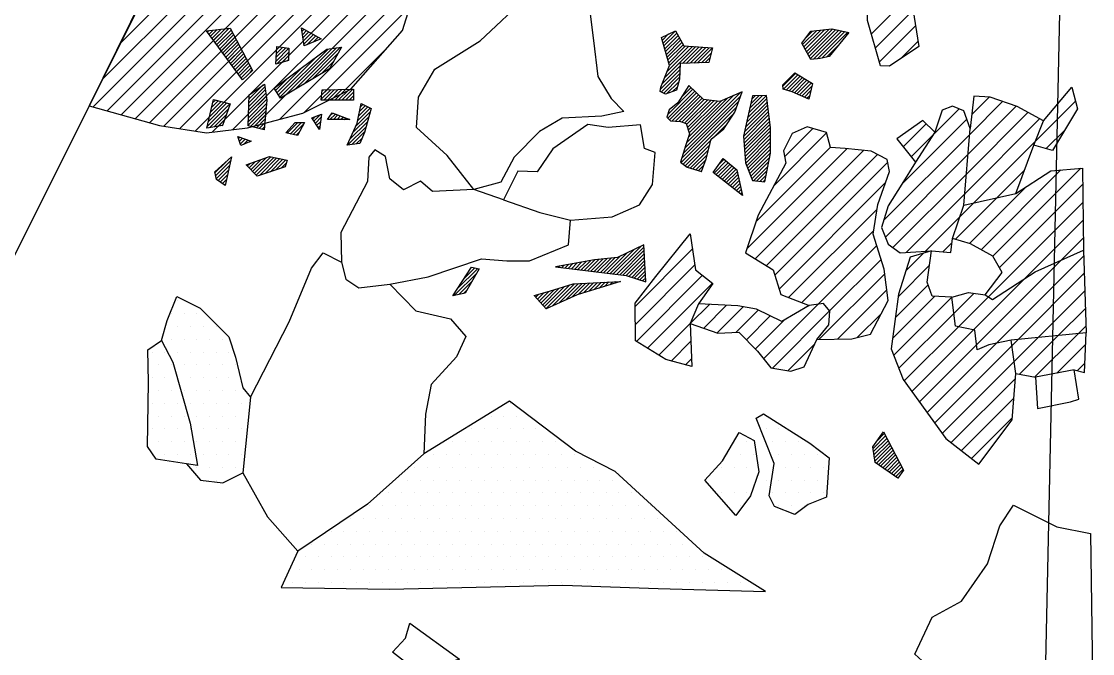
# Model space of a CAD drawing. Header units: metres. Extents: x -12.33 to -9.56, y -16.5 to -11.84.
# Drawn here: x -10.609 to -9.562, y -13.707 to -13.09 of the extents above; entities that cross this region are included whole.
import ezdxf

# ---------------------------------------------------------------- set-up
doc = ezdxf.new("R2010")
doc.units = ezdxf.units.M
doc.header["$LTSCALE"] = 25
doc.header["$MEASUREMENT"] = 0
doc.linetypes.add('STRICHPUNKTX2', pattern=[2, 1, -0.5, 0, -0.5])
doc.layers.get('0').update_dxf_attribs({"linetype": 'CONTINUOUS'})
for name, color, linetype in [('FEUER', 1, 'CONTINUOUS'), ('GRABUNGSGRENZE', 3, 'STRICHPUNKTX2'), ('KNOCHEN', 2, 'CONTINUOUS'), ('KNOCHENSCHRAFF', 2, 'CONTINUOUS'), ('STEINE', 4, 'CONTINUOUS'), ('STEINESCHRAFF', 4, 'CONTINUOUS')]:
    doc.layers.add(name, color=color, linetype=linetype)

# ---------------------------------------------------------------- blocks, each defined once
blk = doc.blocks.new('*X6')
at = {"color": 0}
for p, q in [((-1042.71, -1310), (-1042.57, -1309.85)), ((-1042.56, -1310.2), (-1042.17, -1309.81)), ((-1042.41, -1310.41), (-1041.77, -1309.77)), ((-1042.26, -1310.61), (-1041.37, -1309.72)), ((-1042.11, -1310.81), (-1040.98, -1309.68)), ((-1041.96, -1311.02), (-1040.58, -1309.63)), ((-1041.81, -1311.22), (-1040.41, -1309.81)), ((-1041.66, -1311.43), (-1040.28, -1310.05)), ((-1041.51, -1311.63), (-1040.16, -1310.28)), ((-1041.37, -1311.83), (-1040.04, -1310.51)), ((-1033.52, -1309.65), (-1033.48, -1309.61)), ((-1033.48, -1309.96), (-1033.26, -1309.73)), ((-1033.44, -1310.27), (-1033.03, -1309.86)), ((-1033.39, -1310.58), (-1032.8, -1309.99)), ((-1033.35, -1310.89), (-1032.57, -1310.11)), ((-1033.3, -1311.2), (-1032.35, -1310.24)), ((-1033, -1311.24), (-1032.12, -1310.36)), ((-1032.38, -1310.98), (-1031.89, -1310.49)), ((-998.36, -1310.54), (-998.33, -1310.52)), ((-998.28, -1310.82), (-997.65, -1310.19)), ((-998.19, -1311.09), (-996.98, -1309.88)), ((-998.11, -1311.36), (-996.86, -1310.1)), ((-998.03, -1311.64), (-996.73, -1310.33)), ((-984.55, -1311.23), (-983.18, -1309.86)), ((-984.42, -1311.46), (-982.78, -1309.81)), ((-984.3, -1311.69), (-982.37, -1309.76)), ((-984.17, -1311.92), (-981.97, -1309.71)), ((-984.17, -1310.5), (-983.58, -1309.91)), ((-984.05, -1312.14), (-981.61, -1309.7)), ((-983.92, -1312.37), (-981.31, -1309.77)), ((-983.8, -1312.6), (-981.02, -1309.83)), ((-983.5, -1312.65), (-980.73, -1309.89)), ((-983.1, -1312.61), (-980.44, -1309.95)), ((-982.68, -1312.54), (-980.15, -1310.01)), ((-1041.22, -1312.04), (-1039.92, -1310.74)), ((-1041.07, -1312.24), (-1039.79, -1310.97)), ((-1040.92, -1312.45), (-1039.67, -1311.2)), ((-1040.77, -1312.65), (-1039.55, -1311.43)), ((-1035.99, -1312.47), (-1035.05, -1311.53)), ((-1035.97, -1312.09), (-1035.36, -1311.49)), ((-1035.95, -1311.72), (-1035.67, -1311.45)), ((-1034.21, -1315.64), (-1030.11, -1311.54)), ((-1033.34, -1315.12), (-1029.7, -1311.48)), ((-1031.77, -1310.72), (-1031.66, -1310.62)), ((-998.04, -1314.47), (-995, -1311.43)), ((-997.95, -1311.91), (-996.6, -1310.56)), ((-997.87, -1312.18), (-996.48, -1310.79)), ((-997.79, -1312.45), (-996.35, -1311.02)), ((-997.79, -1313.87), (-995.33, -1311.41)), ((-997.71, -1312.73), (-996.23, -1311.24)), ((-997.63, -1313), (-995.99, -1311.36)), ((-997.55, -1313.27), (-995.66, -1311.38)), ((-996.29, -1313.07), (-994.67, -1311.46)), ((-995.92, -1313.06), (-994.34, -1311.48)), ((-995.55, -1313.04), (-994.02, -1311.51)), ((-995.19, -1313.03), (-993.69, -1311.53)), ((-994.82, -1313.02), (-993.38, -1311.58)), ((-982.22, -1312.44), (-981.06, -1311.28)), ((-1040.62, -1312.85), (-1039.43, -1311.66)), ((-1040.47, -1313.06), (-1039.31, -1311.89)), ((-1040.32, -1313.26), (-1039.18, -1312.13)), ((-1040.17, -1313.47), (-1039.06, -1312.36)), ((-1040.02, -1313.67), (-1038.94, -1312.59)), ((-1036.01, -1312.85), (-1034.76, -1311.59)), ((-1035.93, -1313.11), (-1034.77, -1311.96)), ((-1035.77, -1316.14), (-1032.05, -1312.42)), ((-1035.64, -1316.36), (-1030.93, -1311.66)), ((-1035.43, -1312.97), (-1034.79, -1312.33)), ((-1035.08, -1316.16), (-1030.52, -1311.6)), ((-1032.47, -1314.6), (-1029.96, -1312.09)), ((-994.45, -1313), (-993.5, -1312.05)), ((-994.09, -1312.99), (-993.61, -1312.52)), ((-1039.87, -1313.87), (-1038.82, -1312.82)), ((-1039.72, -1314.08), (-1038.69, -1313.05)), ((-1039.57, -1314.28), (-1038.57, -1313.28)), ((-1039.42, -1314.49), (-1038.45, -1313.51)), ((-1035.91, -1315.92), (-1033.42, -1313.43)), ((-1034.93, -1312.82), (-1034.8, -1312.7)), ((-1031.6, -1314.09), (-1030.39, -1312.88)), ((-998.3, -1315.08), (-996.54, -1313.32)), ((-1038.53, -1313.95), (-1038.33, -1313.74)), ((-1036.05, -1315.71), (-1034.79, -1314.45)), ((-998.44, -1315.58), (-996.55, -1313.69)), ((-998.38, -1315.87), (-996.56, -1314.05)), ((-998.14, -1315.99), (-996.58, -1314.42)), ((-986.49, -1315.29), (-985.25, -1314.05)), ((-986.43, -1315.59), (-985.03, -1314.18)), ((-986.16, -1315.67), (-984.8, -1314.32)), ((-985.88, -1315.75), (-984.58, -1314.45)), ((-985.61, -1315.83), (-984.36, -1314.58)), ((-985.36, -1315.94), (-984.14, -1314.71)), ((-1038.67, -1317.27), (-1037.06, -1315.66)), ((-1038.66, -1316.9), (-1037.11, -1315.35)), ((-1038.64, -1316.54), (-1037.26, -1315.15)), ((-1036.18, -1315.49), (-1036.15, -1315.46)), ((-1031.6, -1316.56), (-1030.66, -1315.63)), ((-1031.56, -1316.17), (-1031.02, -1315.63)), ((-1031.52, -1315.77), (-1031.38, -1315.64)), ((-1031.34, -1316.66), (-1030.3, -1315.62)), ((-1030.99, -1316.66), (-1029.95, -1315.62)), ((-1030.64, -1316.66), (-1029.59, -1315.61)), ((-1030.28, -1316.66), (-1029.23, -1315.61)), ((-1029.93, -1316.66), (-1028.87, -1315.6)), ((-1029.58, -1316.66), (-1028.51, -1315.59)), ((-997.84, -1316.03), (-996.65, -1314.85)), ((-997.73, -1318.05), (-995.27, -1315.59)), ((-997.73, -1318.4), (-995.1, -1315.77)), ((-997.26, -1315.82), (-996.79, -1315.35)), ((-996.4, -1316.36), (-995.45, -1315.42)), ((-995.77, -1315.39), (-995.63, -1315.25)), ((-985.12, -1316.04), (-983.91, -1314.84)), ((-984.87, -1316.15), (-983.69, -1314.97)), ((-984.63, -1316.26), (-983.67, -1315.3)), ((-984.38, -1316.37), (-983.77, -1315.76)), ((-1042.41, -1317.83), (-1041.37, -1316.79)), ((-1042.31, -1317.38), (-1041.66, -1316.72)), ((-1042.21, -1316.92), (-1041.94, -1316.65)), ((-1038.71, -1318.37), (-1036.91, -1316.57)), ((-1038.69, -1318), (-1036.96, -1316.27)), ((-1038.68, -1317.64), (-1037.01, -1315.96)), ((-1038.63, -1316.17), (-1038.54, -1316.08)), ((-1029.22, -1316.66), (-1028.45, -1315.89)), ((-1028.87, -1316.66), (-1028.45, -1316.24)), ((-1028.52, -1316.66), (-1028.45, -1316.6)), ((-997.55, -1318.58), (-994.92, -1315.94)), ((-997.3, -1318.68), (-994.74, -1316.12)), ((-996.97, -1318.7), (-994.56, -1316.29)), ((-996.63, -1318.72), (-994.38, -1316.46)), ((-996.38, -1322.36), (-990.82, -1316.8)), ((-996.34, -1318.78), (-994.16, -1316.6)), ((-996.23, -1321.85), (-990.62, -1316.25)), ((-996.08, -1321.35), (-990.63, -1315.9)), ((-996.08, -1318.87), (-993.85, -1316.64)), ((-995.91, -1320.83), (-991.27, -1316.18)), ((-995.89, -1319.04), (-993.54, -1316.68)), ((-995.81, -1319.31), (-993.22, -1316.72)), ((-995.74, -1320.3), (-991.9, -1316.46)), ((-995.73, -1319.58), (-992.91, -1316.77)), ((-995.65, -1319.86), (-992.53, -1316.74)), ((-990.03, -1318.84), (-988, -1316.81)), ((-989.93, -1318.38), (-988.04, -1316.49)), ((-989.83, -1317.93), (-988.09, -1316.19)), ((-989.73, -1317.47), (-988.46, -1316.2)), ((-989.63, -1317.02), (-988.83, -1316.22)), ((-989.53, -1316.57), (-989.19, -1316.23)), ((-984.13, -1316.47), (-983.88, -1316.22)), ((-1042.71, -1319.19), (-1040.53, -1317)), ((-1042.61, -1318.74), (-1040.81, -1316.93)), ((-1042.53, -1319.36), (-1040.68, -1317.52)), ((-1042.51, -1318.28), (-1041.09, -1316.86)), ((-1038.73, -1319.1), (-1036.96, -1317.33)), ((-1038.72, -1318.73), (-1036.92, -1316.94)), ((-1038.49, -1319.21), (-1036.99, -1317.71)), ((-1028.23, -1319.21), (-1026.8, -1317.78)), ((-1028.05, -1318.67), (-1026.81, -1317.43)), ((-1027.95, -1318.22), (-1027.04, -1317.31)), ((-1027.86, -1317.77), (-1027.27, -1317.19)), ((-1027.76, -1317.32), (-1027.5, -1317.06)), ((-996.42, -1322.75), (-991.02, -1317.35)), ((-990.32, -1320.19), (-987.88, -1317.75)), ((-990.23, -1319.75), (-987.92, -1317.43)), ((-990.13, -1319.29), (-987.96, -1317.12)), ((-1042.1, -1319.29), (-1040.86, -1318.05)), ((-1041.68, -1319.22), (-1041.04, -1318.58)), ((-1038.21, -1319.28), (-1037.03, -1318.1)), ((-1037.93, -1319.36), (-1037.06, -1318.49)), ((-1037.65, -1319.43), (-1037.1, -1318.88)), ((-1034.93, -1319.89), (-1033.88, -1318.85)), ((-1034.64, -1319.96), (-1033.53, -1318.85)), ((-1032.46, -1318.48), (-1032.27, -1318.3)), ((-1032.32, -1318.69), (-1031.71, -1318.09)), ((-1032.17, -1318.9), (-1031.6, -1318.33)), ((-1032.03, -1319.11), (-1031.65, -1318.74)), ((-1030.75, -1318.19), (-1030.47, -1317.91)), ((-1030.75, -1318.54), (-1030.21, -1318.01)), ((-1030.4, -1318.54), (-1029.96, -1318.1)), ((-1030.04, -1318.54), (-1029.7, -1318.2)), ((-1029.69, -1318.54), (-1029.45, -1318.3)), ((-1029.34, -1318.54), (-1029.19, -1318.4)), ((-1028.98, -1318.54), (-1028.94, -1318.5)), ((-1028.82, -1320.5), (-1027.08, -1318.77)), ((-1028.53, -1319.86), (-1026.94, -1318.27)), ((-996.22, -1322.9), (-991.3, -1317.98)), ((-990.3, -1320.52), (-987.84, -1318.06)), ((-990.27, -1320.85), (-987.8, -1318.37)), ((-990.25, -1321.17), (-987.76, -1318.69)), ((-1041.26, -1319.15), (-1041.22, -1319.11)), ((-1037.37, -1319.5), (-1037.13, -1319.27)), ((-1034.35, -1320.02), (-1033.3, -1318.97)), ((-1034.06, -1320.08), (-1033.69, -1319.71)), ((-1031.89, -1319.32), (-1031.71, -1319.15)), ((-1029, -1321.03), (-1027.22, -1319.26)), ((-1028.59, -1320.98), (-1027.36, -1319.75)), ((-993.14, -1320.18), (-991.97, -1319.01)), ((-990.22, -1321.5), (-987.72, -1319)), ((-990.2, -1321.83), (-987.68, -1319.32)), ((-990.17, -1322.16), (-987.68, -1319.66)), ((-1039.69, -1320.41), (-1039.56, -1320.28)), ((-1039.59, -1320.67), (-1039.3, -1320.37)), ((-1039.5, -1320.93), (-1039.04, -1320.46)), ((-1039.2, -1320.98), (-1038.77, -1320.55)), ((-1038.61, -1320.75), (-1038.51, -1320.65)), ((-1028.19, -1320.93), (-1027.61, -1320.36)), ((-996.02, -1323.06), (-993.5, -1320.54)), ((-990.15, -1322.49), (-987.68, -1320.02)), ((-990.11, -1322.8), (-987.68, -1320.37)), ((-990.01, -1323.06), (-987.68, -1320.73)), ((-995.82, -1323.21), (-993.63, -1321.02)), ((-995.55, -1323.29), (-993.76, -1321.5)), ((-995.27, -1323.37), (-993.88, -1321.98)), ((-989.91, -1323.31), (-987.68, -1321.08)), ((-989.81, -1323.57), (-987.68, -1321.43)), ((-989.72, -1323.82), (-987.68, -1321.79)), ((-1041.98, -1323.76), (-1040.9, -1322.68)), ((-1041.92, -1324.05), (-1040.45, -1322.59)), ((-1041.85, -1324.34), (-1040.55, -1323.04)), ((-1038.83, -1323.08), (-1038.58, -1322.84)), ((-1038.65, -1323.26), (-1038.03, -1322.64)), ((-1038.48, -1323.45), (-1037.48, -1322.45)), ((-1038.31, -1323.63), (-1036.94, -1322.25)), ((-1038.14, -1323.81), (-1036.51, -1322.18)), ((-1037.96, -1323.99), (-1036.22, -1322.24)), ((-1037.62, -1324), (-1035.92, -1322.3)), ((-1037.09, -1323.83), (-1035.63, -1322.36)), ((-1036.56, -1323.65), (-1035.34, -1322.42)), ((-1036.04, -1323.47), (-1035.04, -1322.48)), ((-1035.51, -1323.3), (-1035.01, -1322.8)), ((-995, -1323.45), (-994.02, -1322.47)), ((-994.73, -1323.53), (-994.24, -1323.04)), ((-993.21, -1323.78), (-992.02, -1322.59)), ((-993.01, -1323.93), (-991.83, -1322.76)), ((-992.81, -1324.09), (-991.64, -1322.92)), ((-992.76, -1322.98), (-992.21, -1322.43)), ((-992.61, -1324.25), (-991.45, -1323.08)), ((-989.62, -1324.08), (-987.76, -1322.22)), ((-989.52, -1324.34), (-987.84, -1322.66)), ((-1041.67, -1324.51), (-1040.65, -1323.49)), ((-1041.46, -1324.66), (-1040.75, -1323.94)), ((-994.46, -1323.62), (-994.45, -1323.61)), ((-992.42, -1324.4), (-991.26, -1323.24)), ((-992.22, -1324.56), (-991.06, -1323.4)), ((-992.02, -1324.71), (-990.95, -1323.64)), ((-991.82, -1324.87), (-990.89, -1323.93)), ((-989.33, -1324.5), (-987.93, -1323.1)), ((-989.02, -1324.54), (-988.02, -1323.54)), ((-988.71, -1324.58), (-988.11, -1323.99)), ((-1041.25, -1324.8), (-1040.85, -1324.4)), ((-1041.05, -1324.95), (-1040.95, -1324.85)), ((-991.62, -1325.02), (-990.82, -1324.22)), ((-991.43, -1325.18), (-990.76, -1324.51)), ((-991.23, -1325.34), (-990.69, -1324.8)), ((-991.03, -1325.49), (-990.63, -1325.09)), ((-988.39, -1324.62), (-988.2, -1324.43)), ((-990.83, -1325.65), (-990.56, -1325.38)), ((-990.63, -1325.8), (-990.5, -1325.67)), ((-990.44, -1325.96), (-990.43, -1325.96)), ((-1003.37, -1333.59), (-1001.02, -1331.24)), ((-1003.06, -1333.63), (-1000.36, -1330.93)), ((-1002.74, -1333.67), (-1000.05, -1330.97)), ((-1002.43, -1333.71), (-1000.03, -1331.31)), ((-1006.83, -1333.16), (-1006.15, -1332.48)), ((-1006.51, -1333.2), (-1005.72, -1332.4)), ((-1006.2, -1333.24), (-1005.29, -1332.33)), ((-1005.88, -1333.27), (-1004.87, -1332.26)), ((-1005.57, -1333.31), (-1004.47, -1332.21)), ((-1005.26, -1333.35), (-1004.07, -1332.17)), ((-1004.94, -1333.39), (-1003.67, -1332.12)), ((-1004.63, -1333.43), (-1003.27, -1332.08)), ((-1004.31, -1333.47), (-1002.87, -1332.03)), ((-1004, -1333.51), (-1002.36, -1331.87)), ((-1003.69, -1333.55), (-1001.69, -1331.55)), ((-1002.12, -1333.75), (-1000.01, -1331.64)), ((-1001.8, -1333.79), (-999.99, -1331.98)), ((-1001.53, -1333.87), (-999.97, -1332.31)), ((-1018.59, -1335.73), (-1016.37, -1333.51)), ((-1018.3, -1335.09), (-1016.3, -1333.08)), ((-1017.63, -1334.06), (-1016.59, -1333.03)), ((-1016.96, -1333.03), (-1016.89, -1332.97)), ((-1008.4, -1332.96), (-1008.28, -1332.84)), ((-1008.08, -1333), (-1007.85, -1332.77)), ((-1007.77, -1333.04), (-1007.43, -1332.7)), ((-1007.45, -1333.08), (-1007, -1332.62)), ((-1007.14, -1333.12), (-1006.57, -1332.55)), ((-1001.26, -1333.96), (-999.96, -1332.65)), ((-1001, -1334.04), (-999.94, -1332.98)), ((-1000.73, -1334.13), (-999.92, -1333.32)), ((-1018.14, -1335.64), (-1016.85, -1334.34)), ((-1009.02, -1336.77), (-1006.85, -1334.59)), ((-1008.38, -1336.48), (-1006.47, -1334.57)), ((-1007.74, -1336.19), (-1006.1, -1334.55)), ((-1007.1, -1335.9), (-1005.73, -1334.53)), ((-1006.48, -1335.64), (-1005.35, -1334.51)), ((-1005.97, -1335.48), (-1004.98, -1334.49)), ((-1005.45, -1335.32), (-1004.61, -1334.47)), ((-1004.94, -1335.16), (-1004.23, -1334.45)), ((-1004.42, -1335), (-1003.86, -1334.43)), ((-1003.91, -1334.84), (-1003.49, -1334.41)), ((-1003.4, -1334.68), (-1003.11, -1334.39)), ((-1002.88, -1334.52), (-1002.74, -1334.37)), ((-1002.37, -1334.35), (-1002.36, -1334.35)), ((-1000.46, -1334.21), (-999.9, -1333.65)), ((-1000.19, -1334.3), (-999.88, -1333.99)), ((-999.92, -1334.38), (-999.86, -1334.32)), ((-1017.7, -1335.54), (-1017.33, -1335.18)), ((-1010.64, -1335.91), (-1010.32, -1335.59)), ((-1010.47, -1336.09), (-1009.84, -1335.46)), ((-1010.3, -1336.28), (-1009.36, -1335.33)), ((-1010.14, -1336.47), (-1008.85, -1335.18)), ((-1009.97, -1336.66), (-1008.34, -1335.02)), ((-1009.81, -1336.84), (-1007.82, -1334.86)), ((-1009.64, -1337.03), (-1007.31, -1334.7)), ((-977.27, -1349.91), (-976.57, -1349.21)), ((-977.66, -1350.66), (-976.44, -1349.44)), ((-977.62, -1350.97), (-976.32, -1349.68)), ((-977.58, -1351.28), (-976.2, -1349.91)), ((-977.54, -1351.6), (-976.08, -1350.14)), ((-977.49, -1351.91), (-975.96, -1350.37)), ((-977.35, -1352.12), (-975.84, -1350.6)), ((-977.14, -1352.26), (-975.71, -1350.83)), ((-976.93, -1352.41), (-975.59, -1351.07)), ((-976.72, -1352.55), (-975.47, -1351.3)), ((-976.51, -1352.69), (-975.35, -1351.53)), ((-976.3, -1352.84), (-975.23, -1351.76)), ((-976.09, -1352.98), (-975.1, -1351.99)), ((-975.88, -1353.13), (-974.98, -1352.22)), ((-975.67, -1353.27), (-974.86, -1352.46)), ((-975.46, -1353.41), (-974.74, -1352.69)), ((-975.25, -1353.56), (-975.17, -1353.47))]:
    blk.add_line(p, q, dxfattribs=at)
blk = doc.blocks.new('*X7')
at = {"color": 0}
for p, q in [((-1053.9, -1317.3), (-1022.69, -1286.09)), ((-1052.98, -1314.61), (-1024.25, -1285.88)), ((-1051.26, -1311.12), (-1026.04, -1285.9)), ((-1052.52, -1317.69), (-1021.89, -1287.05)), ((-1051.14, -1318.08), (-1021.57, -1288.5)), ((-1049.77, -1318.47), (-1021.53, -1290.23)), ((-1038.09, -1319.17), (-1009.56, -1290.63)), ((-1048.39, -1318.86), (-1021.25, -1291.72)), ((-1035.69, -1318.54), (-1009.91, -1292.75)), ((-1046.97, -1319.2), (-1028.63, -1300.86)), ((-1045.44, -1319.44), (-1029.74, -1303.75)), ((-1040.22, -1319.53), (-1025.72, -1305.03)), ((-977.83, -1310.17), (-974.23, -1306.57)), ((-1043.91, -1319.68), (-1031.82, -1307.6)), ((-1042.25, -1319.78), (-1030, -1307.54)), ((-1033.25, -1317.86), (-1022.94, -1307.55)), ((-977.43, -1311.54), (-973.75, -1307.86)), ((-977.04, -1312.92), (-973.52, -1309.4)), ((-1029.72, -1316.1), (-1025.03, -1311.41)), ((-974.96, -1312.6), (-973.29, -1310.93)), ((-968.23, -1320.02), (-965.01, -1316.79)), ((-968.03, -1318.04), (-966.34, -1316.36)), ((-961.82, -1320.68), (-957.89, -1316.75)), ((-971.86, -1320.11), (-969.25, -1317.5)), ((-968.55, -1323.87), (-962.53, -1317.85)), ((-968.39, -1321.94), (-963.7, -1317.25)), ((-974.88, -1324.9), (-968.5, -1318.52)), ((-968.71, -1325.8), (-961.37, -1318.46)), ((-987.38, -1325.03), (-982.22, -1319.86)), ((-986.31, -1322.18), (-983.54, -1319.42)), ((-974.73, -1321.21), (-972.48, -1318.97)), ((-960.76, -1321.39), (-958.94, -1319.57)), ((-976.64, -1328.42), (-968.23, -1320.02)), ((-973.95, -1322.2), (-971.86, -1320.11)), ((-967.83, -1326.69), (-961.82, -1320.68)), ((-990.01, -1331.19), (-980.23, -1321.41)), ((-989.2, -1332.14), (-978.62, -1321.57)), ((-989.12, -1328.53), (-981.84, -1321.25)), ((-988.11, -1332.82), (-977.25, -1321.96)), ((-976.46, -1330.02), (-968.39, -1321.94)), ((-987.27, -1333.76), (-976.23, -1322.72)), ((-975.73, -1331.05), (-968.55, -1323.87)), ((-967.09, -1331.25), (-959.31, -1323.47)), ((-965.96, -1331.89), (-957.38, -1323.31)), ((-965.57, -1326.19), (-962.87, -1323.49)), ((-986.85, -1335.1), (-976.45, -1324.7)), ((-968.24, -1330.64), (-962.79, -1325.18)), ((-965.31, -1333), (-957.17, -1324.87)), ((-974.45, -1331.54), (-968.71, -1325.8)), ((-969.62, -1330.24), (-965.57, -1326.19)), ((-985.92, -1335.93), (-977.27, -1327.29)), ((-969.2, -1328.06), (-967.83, -1326.69)), ((-966.4, -1335.86), (-957.15, -1326.61)), ((-972.56, -1331.41), (-969.2, -1328.06)), ((-962.84, -1334.07), (-957.13, -1328.36)), ((-984.64, -1336.43), (-977.6, -1329.39)), ((-959.27, -1332.26), (-957.11, -1330.11)), ((-1000.93, -1336.8), (-995.32, -1331.19)), ((-983.03, -1336.58), (-977.31, -1330.86)), ((-970.84, -1331.47), (-969.97, -1330.6)), ((-981.92, -1337.24), (-976.89, -1332.21)), ((-974.46, -1333.32), (-972.75, -1331.6)), ((-967.55, -1340.55), (-959.27, -1332.26)), ((-965.62, -1340.39), (-957.08, -1331.85)), ((-1000.9, -1338.55), (-995.09, -1332.74)), ((-975.2, -1335.83), (-972.15, -1332.77)), ((-963.49, -1340.02), (-957.03, -1333.56)), ((-1000.8, -1340.21), (-994.35, -1333.76)), ((-999.71, -1340.89), (-993.37, -1334.54)), ((-982.93, -1340.01), (-976.53, -1333.62)), ((-967.86, -1339.09), (-962.84, -1334.07)), ((-981.13, -1339.99), (-976.33, -1335.18)), ((-975.48, -1337.87), (-972.29, -1334.68)), ((-969.78, -1337.48), (-967.82, -1335.52)), ((-961.53, -1339.83), (-956.97, -1335.28)), ((-995.54, -1338.48), (-993.66, -1336.6)), ((-994.21, -1338.93), (-991.98, -1336.69)), ((-988.37, -1341.92), (-983.03, -1336.58)), ((-975.75, -1339.91), (-971.66, -1335.82)), ((-975.64, -1341.57), (-969.98, -1335.91)), ((-969.31, -1338.78), (-966.4, -1335.86)), ((-992.9, -1339.38), (-990.36, -1336.84)), ((-991.06, -1339.31), (-988.9, -1337.15)), ((-990.05, -1340.07), (-987.71, -1337.73)), ((-987.51, -1342.84), (-981.92, -1337.24)), ((-979.21, -1339.83), (-976.86, -1337.48)), ((-975.15, -1342.84), (-969.78, -1337.48)), ((-959.57, -1339.64), (-956.92, -1336.99)), ((-998.62, -1341.56), (-995.54, -1338.48)), ((-989.18, -1340.97), (-986.39, -1338.17)), ((-974.62, -1344.08), (-969.31, -1338.78)), ((-957.62, -1339.46), (-956.87, -1338.71)), ((-973.88, -1345.11), (-967.86, -1339.09)), ((-963.89, -1342.19), (-961.53, -1339.83)), ((-963.35, -1343.42), (-959.57, -1339.64)), ((-961.85, -1343.69), (-957.62, -1339.46)), ((-997.41, -1342.13), (-995.47, -1340.19)), ((-985.99, -1343.08), (-983.36, -1340.45)), ((-973.14, -1346.13), (-967.55, -1340.55)), ((-972.39, -1347.16), (-965.62, -1340.39)), ((-971.65, -1348.18), (-964.1, -1340.64)), ((-964.1, -1340.64), (-963.49, -1340.02)), ((-959.71, -1343.31), (-956.89, -1340.5)), ((-996.01, -1342.49), (-995.41, -1341.9)), ((-970.91, -1349.21), (-963.89, -1342.19)), ((-957.7, -1343.07), (-956.97, -1342.34)), ((-970.03, -1350.1), (-963.76, -1343.83)), ((-969.04, -1350.88), (-963.92, -1345.75)), ((-968.05, -1351.65), (-964.07, -1347.68))]:
    blk.add_line(p, q, dxfattribs=at)
blk = doc.blocks.new('*X12')
at = {"color": 0}
for p, q in [((-1045.625, -1336.25), (-1045.625, -1336.25)), ((-1046.25, -1337.5), (-1046.25, -1337.5)), ((-1045, -1337.5), (-1045, -1337.5)), ((-1043.75, -1337.5), (-1043.75, -1337.5)), ((-1045.625, -1338.75), (-1045.625, -1338.75)), ((-1044.375, -1338.75), (-1044.375, -1338.75)), ((-1043.125, -1338.75), (-1043.125, -1338.75)), ((-1041.875, -1338.75), (-1041.875, -1338.75)), ((-1046.25, -1340), (-1046.25, -1340)), ((-1045, -1340), (-1045, -1340)), ((-1043.75, -1340), (-1043.75, -1340)), ((-1042.5, -1340), (-1042.5, -1340)), ((-1041.25, -1340), (-1041.25, -1340)), ((-1048.125, -1341.25), (-1048.125, -1341.25)), ((-1046.875, -1341.25), (-1046.875, -1341.25)), ((-1045.625, -1341.25), (-1045.625, -1341.25)), ((-1044.375, -1341.25), (-1044.375, -1341.25)), ((-1043.125, -1341.25), (-1043.125, -1341.25)), ((-1041.875, -1341.25), (-1041.875, -1341.25)), ((-1040.625, -1341.25), (-1040.625, -1341.25)), ((-1047.5, -1342.5), (-1047.5, -1342.5)), ((-1046.25, -1342.5), (-1046.25, -1342.5)), ((-1045, -1342.5), (-1045, -1342.5)), ((-1043.75, -1342.5), (-1043.75, -1342.5)), ((-1042.5, -1342.5), (-1042.5, -1342.5)), ((-1041.25, -1342.5), (-1041.25, -1342.5)), ((-1040, -1342.5), (-1040, -1342.5)), ((-1048.125, -1343.75), (-1048.125, -1343.75)), ((-1046.875, -1343.75), (-1046.875, -1343.75)), ((-1045.625, -1343.75), (-1045.625, -1343.75)), ((-1044.375, -1343.75), (-1044.375, -1343.75)), ((-1043.125, -1343.75), (-1043.125, -1343.75)), ((-1041.875, -1343.75), (-1041.875, -1343.75)), ((-1040.625, -1343.75), (-1040.625, -1343.75)), ((-1047.5, -1345), (-1047.5, -1345)), ((-1046.25, -1345), (-1046.25, -1345)), ((-1045, -1345), (-1045, -1345)), ((-1043.75, -1345), (-1043.75, -1345)), ((-1042.5, -1345), (-1042.5, -1345)), ((-1041.25, -1345), (-1041.25, -1345)), ((-1040, -1345), (-1040, -1345)), ((-1048.125, -1346.25), (-1048.125, -1346.25)), ((-1046.875, -1346.25), (-1046.875, -1346.25)), ((-1045.625, -1346.25), (-1045.625, -1346.25)), ((-1044.375, -1346.25), (-1044.375, -1346.25)), ((-1043.125, -1346.25), (-1043.125, -1346.25)), ((-1041.875, -1346.25), (-1041.875, -1346.25)), ((-1040.625, -1346.25), (-1040.625, -1346.25)), ((-1039.375, -1346.25), (-1039.375, -1346.25)), ((-1013.125, -1346.25), (-1013.125, -1346.25)), ((-1047.5, -1347.5), (-1047.5, -1347.5)), ((-1046.25, -1347.5), (-1046.25, -1347.5)), ((-1045, -1347.5), (-1045, -1347.5)), ((-1043.75, -1347.5), (-1043.75, -1347.5)), ((-1042.5, -1347.5), (-1042.5, -1347.5)), ((-1041.25, -1347.5), (-1041.25, -1347.5)), ((-1040, -1347.5), (-1040, -1347.5)), ((-1038.75, -1347.5), (-1038.75, -1347.5)), ((-1015, -1347.5), (-1015, -1347.5)), ((-1013.75, -1347.5), (-1013.75, -1347.5)), ((-1012.5, -1347.5), (-1012.5, -1347.5)), ((-1048.125, -1348.75), (-1048.125, -1348.75)), ((-1046.875, -1348.75), (-1046.875, -1348.75)), ((-1045.625, -1348.75), (-1045.625, -1348.75)), ((-1044.375, -1348.75), (-1044.375, -1348.75)), ((-1043.125, -1348.75), (-1043.125, -1348.75)), ((-1041.875, -1348.75), (-1041.875, -1348.75)), ((-1040.625, -1348.75), (-1040.625, -1348.75)), ((-1039.375, -1348.75), (-1039.375, -1348.75)), ((-1016.875, -1348.75), (-1016.875, -1348.75)), ((-1015.625, -1348.75), (-1015.625, -1348.75)), ((-1014.375, -1348.75), (-1014.375, -1348.75)), ((-1013.125, -1348.75), (-1013.125, -1348.75)), ((-1011.875, -1348.75), (-1011.875, -1348.75)), ((-1010.625, -1348.75), (-1010.625, -1348.75)), ((-1047.5, -1350), (-1047.5, -1350)), ((-1046.25, -1350), (-1046.25, -1350)), ((-1045, -1350), (-1045, -1350)), ((-1043.75, -1350), (-1043.75, -1350)), ((-1042.5, -1350), (-1042.5, -1350)), ((-1041.25, -1350), (-1041.25, -1350)), ((-1040, -1350), (-1040, -1350)), ((-1018.75, -1350), (-1018.75, -1350)), ((-1017.5, -1350), (-1017.5, -1350)), ((-1016.25, -1350), (-1016.25, -1350)), ((-1015, -1350), (-1015, -1350)), ((-1013.75, -1350), (-1013.75, -1350)), ((-1012.5, -1350), (-1012.5, -1350)), ((-1011.25, -1350), (-1011.25, -1350)), ((-1010, -1350), (-1010, -1350)), ((-1008.75, -1350), (-1008.75, -1350)), ((-1046.875, -1351.25), (-1046.875, -1351.25)), ((-1045.625, -1351.25), (-1045.625, -1351.25)), ((-1044.375, -1351.25), (-1044.375, -1351.25)), ((-1043.125, -1351.25), (-1043.125, -1351.25)), ((-1041.875, -1351.25), (-1041.875, -1351.25)), ((-1040.625, -1351.25), (-1040.625, -1351.25)), ((-1039.375, -1351.25), (-1039.375, -1351.25)), ((-1020.625, -1351.25), (-1020.625, -1351.25)), ((-1019.375, -1351.25), (-1019.375, -1351.25)), ((-1018.125, -1351.25), (-1018.125, -1351.25)), ((-1016.875, -1351.25), (-1016.875, -1351.25)), ((-1015.625, -1351.25), (-1015.625, -1351.25)), ((-1014.375, -1351.25), (-1014.375, -1351.25)), ((-1013.125, -1351.25), (-1013.125, -1351.25)), ((-1011.875, -1351.25), (-1011.875, -1351.25)), ((-1010.625, -1351.25), (-1010.625, -1351.25)), ((-1009.375, -1351.25), (-1009.375, -1351.25)), ((-1008.125, -1351.25), (-1008.125, -1351.25)), ((-1006.875, -1351.25), (-1006.875, -1351.25)), ((-1043.75, -1352.5), (-1043.75, -1352.5)), ((-1042.5, -1352.5), (-1042.5, -1352.5)), ((-1041.25, -1352.5), (-1041.25, -1352.5)), ((-1040, -1352.5), (-1040, -1352.5)), ((-1022.5, -1352.5), (-1022.5, -1352.5)), ((-1021.25, -1352.5), (-1021.25, -1352.5)), ((-1020, -1352.5), (-1020, -1352.5)), ((-1018.75, -1352.5), (-1018.75, -1352.5)), ((-1017.5, -1352.5), (-1017.5, -1352.5)), ((-1016.25, -1352.5), (-1016.25, -1352.5)), ((-1015, -1352.5), (-1015, -1352.5)), ((-1013.75, -1352.5), (-1013.75, -1352.5)), ((-1012.5, -1352.5), (-1012.5, -1352.5)), ((-1011.25, -1352.5), (-1011.25, -1352.5)), ((-1010, -1352.5), (-1010, -1352.5)), ((-1008.75, -1352.5), (-1008.75, -1352.5)), ((-1007.5, -1352.5), (-1007.5, -1352.5)), ((-1006.25, -1352.5), (-1006.25, -1352.5)), ((-1005, -1352.5), (-1005, -1352.5)), ((-1003.75, -1352.5), (-1003.75, -1352.5)), ((-1043.125, -1353.75), (-1043.125, -1353.75)), ((-1041.875, -1353.75), (-1041.875, -1353.75)), ((-1024.375, -1353.75), (-1024.375, -1353.75)), ((-1023.125, -1353.75), (-1023.125, -1353.75)), ((-1021.875, -1353.75), (-1021.875, -1353.75)), ((-1020.625, -1353.75), (-1020.625, -1353.75)), ((-1019.375, -1353.75), (-1019.375, -1353.75)), ((-1018.125, -1353.75), (-1018.125, -1353.75)), ((-1016.875, -1353.75), (-1016.875, -1353.75)), ((-1015.625, -1353.75), (-1015.625, -1353.75)), ((-1014.375, -1353.75), (-1014.375, -1353.75)), ((-1013.125, -1353.75), (-1013.125, -1353.75)), ((-1011.875, -1353.75), (-1011.875, -1353.75)), ((-1010.625, -1353.75), (-1010.625, -1353.75)), ((-1009.375, -1353.75), (-1009.375, -1353.75)), ((-1008.125, -1353.75), (-1008.125, -1353.75)), ((-1006.875, -1353.75), (-1006.875, -1353.75)), ((-1005.625, -1353.75), (-1005.625, -1353.75)), ((-1004.375, -1353.75), (-1004.375, -1353.75)), ((-1003.125, -1353.75), (-1003.125, -1353.75)), ((-1025, -1355), (-1025, -1355)), ((-1023.75, -1355), (-1023.75, -1355)), ((-1022.5, -1355), (-1022.5, -1355)), ((-1021.25, -1355), (-1021.25, -1355)), ((-1020, -1355), (-1020, -1355)), ((-1018.75, -1355), (-1018.75, -1355)), ((-1017.5, -1355), (-1017.5, -1355)), ((-1016.25, -1355), (-1016.25, -1355)), ((-1015, -1355), (-1015, -1355)), ((-1013.75, -1355), (-1013.75, -1355)), ((-1012.5, -1355), (-1012.5, -1355)), ((-1011.25, -1355), (-1011.25, -1355)), ((-1010, -1355), (-1010, -1355)), ((-1008.75, -1355), (-1008.75, -1355)), ((-1007.5, -1355), (-1007.5, -1355)), ((-1006.25, -1355), (-1006.25, -1355)), ((-1005, -1355), (-1005, -1355)), ((-1003.75, -1355), (-1003.75, -1355)), ((-1002.5, -1355), (-1002.5, -1355)), ((-1001.25, -1355), (-1001.25, -1355)), ((-1026.875, -1356.25), (-1026.875, -1356.25)), ((-1025.625, -1356.25), (-1025.625, -1356.25)), ((-1024.375, -1356.25), (-1024.375, -1356.25)), ((-1023.125, -1356.25), (-1023.125, -1356.25)), ((-1021.875, -1356.25), (-1021.875, -1356.25)), ((-1020.625, -1356.25), (-1020.625, -1356.25)), ((-1019.375, -1356.25), (-1019.375, -1356.25)), ((-1018.125, -1356.25), (-1018.125, -1356.25)), ((-1016.875, -1356.25), (-1016.875, -1356.25)), ((-1015.625, -1356.25), (-1015.625, -1356.25)), ((-1014.375, -1356.25), (-1014.375, -1356.25)), ((-1013.125, -1356.25), (-1013.125, -1356.25)), ((-1011.875, -1356.25), (-1011.875, -1356.25)), ((-1010.625, -1356.25), (-1010.625, -1356.25)), ((-1009.375, -1356.25), (-1009.375, -1356.25)), ((-1008.125, -1356.25), (-1008.125, -1356.25)), ((-1006.875, -1356.25), (-1006.875, -1356.25)), ((-1005.625, -1356.25), (-1005.625, -1356.25)), ((-1004.375, -1356.25), (-1004.375, -1356.25)), ((-1003.125, -1356.25), (-1003.125, -1356.25)), ((-1001.875, -1356.25), (-1001.875, -1356.25)), ((-1000.625, -1356.25), (-1000.625, -1356.25)), ((-999.375, -1356.25), (-999.375, -1356.25)), ((-1028.75, -1357.5), (-1028.75, -1357.5)), ((-1027.5, -1357.5), (-1027.5, -1357.5)), ((-1026.25, -1357.5), (-1026.25, -1357.5)), ((-1025, -1357.5), (-1025, -1357.5)), ((-1023.75, -1357.5), (-1023.75, -1357.5)), ((-1022.5, -1357.5), (-1022.5, -1357.5)), ((-1021.25, -1357.5), (-1021.25, -1357.5)), ((-1020, -1357.5), (-1020, -1357.5)), ((-1018.75, -1357.5), (-1018.75, -1357.5)), ((-1017.5, -1357.5), (-1017.5, -1357.5)), ((-1016.25, -1357.5), (-1016.25, -1357.5)), ((-1015, -1357.5), (-1015, -1357.5)), ((-1013.75, -1357.5), (-1013.75, -1357.5)), ((-1012.5, -1357.5), (-1012.5, -1357.5)), ((-1011.25, -1357.5), (-1011.25, -1357.5)), ((-1010, -1357.5), (-1010, -1357.5)), ((-1008.75, -1357.5), (-1008.75, -1357.5)), ((-1007.5, -1357.5), (-1007.5, -1357.5)), ((-1006.25, -1357.5), (-1006.25, -1357.5)), ((-1005, -1357.5), (-1005, -1357.5)), ((-1003.75, -1357.5), (-1003.75, -1357.5)), ((-1002.5, -1357.5), (-1002.5, -1357.5)), ((-1001.25, -1357.5), (-1001.25, -1357.5)), ((-1000, -1357.5), (-1000, -1357.5)), ((-998.75, -1357.5), (-998.75, -1357.5)), ((-1030.625, -1358.75), (-1030.625, -1358.75)), ((-1029.375, -1358.75), (-1029.375, -1358.75)), ((-1028.125, -1358.75), (-1028.125, -1358.75)), ((-1026.875, -1358.75), (-1026.875, -1358.75)), ((-1025.625, -1358.75), (-1025.625, -1358.75)), ((-1024.375, -1358.75), (-1024.375, -1358.75)), ((-1023.125, -1358.75), (-1023.125, -1358.75)), ((-1021.875, -1358.75), (-1021.875, -1358.75)), ((-1020.625, -1358.75), (-1020.625, -1358.75)), ((-1019.375, -1358.75), (-1019.375, -1358.75)), ((-1018.125, -1358.75), (-1018.125, -1358.75)), ((-1016.875, -1358.75), (-1016.875, -1358.75)), ((-1015.625, -1358.75), (-1015.625, -1358.75)), ((-1014.375, -1358.75), (-1014.375, -1358.75)), ((-1013.125, -1358.75), (-1013.125, -1358.75)), ((-1011.875, -1358.75), (-1011.875, -1358.75)), ((-1010.625, -1358.75), (-1010.625, -1358.75)), ((-1009.375, -1358.75), (-1009.375, -1358.75)), ((-1008.125, -1358.75), (-1008.125, -1358.75)), ((-1006.875, -1358.75), (-1006.875, -1358.75)), ((-1005.625, -1358.75), (-1005.625, -1358.75)), ((-1004.375, -1358.75), (-1004.375, -1358.75)), ((-1003.125, -1358.75), (-1003.125, -1358.75)), ((-1001.875, -1358.75), (-1001.875, -1358.75)), ((-1000.625, -1358.75), (-1000.625, -1358.75)), ((-999.375, -1358.75), (-999.375, -1358.75)), ((-998.125, -1358.75), (-998.125, -1358.75)), ((-996.875, -1358.75), (-996.875, -1358.75)), ((-1032.5, -1360), (-1032.5, -1360)), ((-1031.25, -1360), (-1031.25, -1360)), ((-1030, -1360), (-1030, -1360)), ((-1028.75, -1360), (-1028.75, -1360)), ((-1027.5, -1360), (-1027.5, -1360)), ((-1026.25, -1360), (-1026.25, -1360)), ((-1025, -1360), (-1025, -1360)), ((-1023.75, -1360), (-1023.75, -1360)), ((-1022.5, -1360), (-1022.5, -1360)), ((-1021.25, -1360), (-1021.25, -1360)), ((-1020, -1360), (-1020, -1360)), ((-1018.75, -1360), (-1018.75, -1360)), ((-1017.5, -1360), (-1017.5, -1360)), ((-1016.25, -1360), (-1016.25, -1360)), ((-1015, -1360), (-1015, -1360)), ((-1013.75, -1360), (-1013.75, -1360)), ((-1012.5, -1360), (-1012.5, -1360)), ((-1011.25, -1360), (-1011.25, -1360)), ((-1010, -1360), (-1010, -1360)), ((-1008.75, -1360), (-1008.75, -1360)), ((-1007.5, -1360), (-1007.5, -1360)), ((-1006.25, -1360), (-1006.25, -1360)), ((-1005, -1360), (-1005, -1360)), ((-1003.75, -1360), (-1003.75, -1360)), ((-1002.5, -1360), (-1002.5, -1360)), ((-1001.25, -1360), (-1001.25, -1360)), ((-1000, -1360), (-1000, -1360)), ((-998.75, -1360), (-998.75, -1360)), ((-997.5, -1360), (-997.5, -1360)), ((-996.25, -1360), (-996.25, -1360)), ((-1033.125, -1361.25), (-1033.125, -1361.25)), ((-1031.875, -1361.25), (-1031.875, -1361.25)), ((-1030.625, -1361.25), (-1030.625, -1361.25)), ((-1029.375, -1361.25), (-1029.375, -1361.25)), ((-1028.125, -1361.25), (-1028.125, -1361.25)), ((-1026.875, -1361.25), (-1026.875, -1361.25)), ((-1025.625, -1361.25), (-1025.625, -1361.25)), ((-1024.375, -1361.25), (-1024.375, -1361.25)), ((-1023.125, -1361.25), (-1023.125, -1361.25)), ((-1021.875, -1361.25), (-1021.875, -1361.25)), ((-1020.625, -1361.25), (-1020.625, -1361.25)), ((-1019.375, -1361.25), (-1019.375, -1361.25)), ((-1018.125, -1361.25), (-1018.125, -1361.25)), ((-1016.875, -1361.25), (-1016.875, -1361.25)), ((-1015.625, -1361.25), (-1015.625, -1361.25)), ((-1014.375, -1361.25), (-1014.375, -1361.25)), ((-1013.125, -1361.25), (-1013.125, -1361.25)), ((-1011.875, -1361.25), (-1011.875, -1361.25)), ((-1010.625, -1361.25), (-1010.625, -1361.25)), ((-1009.375, -1361.25), (-1009.375, -1361.25)), ((-1008.125, -1361.25), (-1008.125, -1361.25)), ((-1006.875, -1361.25), (-1006.875, -1361.25)), ((-1005.625, -1361.25), (-1005.625, -1361.25)), ((-1004.375, -1361.25), (-1004.375, -1361.25)), ((-1003.125, -1361.25), (-1003.125, -1361.25)), ((-1001.875, -1361.25), (-1001.875, -1361.25)), ((-1000.625, -1361.25), (-1000.625, -1361.25)), ((-999.375, -1361.25), (-999.375, -1361.25)), ((-998.125, -1361.25), (-998.125, -1361.25)), ((-996.875, -1361.25), (-996.875, -1361.25)), ((-995.625, -1361.25), (-995.625, -1361.25)), ((-994.375, -1361.25), (-994.375, -1361.25)), ((-1033.75, -1362.5), (-1033.75, -1362.5)), ((-1032.5, -1362.5), (-1032.5, -1362.5)), ((-1031.25, -1362.5), (-1031.25, -1362.5)), ((-1030, -1362.5), (-1030, -1362.5)), ((-1028.75, -1362.5), (-1028.75, -1362.5)), ((-1027.5, -1362.5), (-1027.5, -1362.5)), ((-1026.25, -1362.5), (-1026.25, -1362.5)), ((-1025, -1362.5), (-1025, -1362.5)), ((-1023.75, -1362.5), (-1023.75, -1362.5)), ((-1022.5, -1362.5), (-1022.5, -1362.5)), ((-1021.25, -1362.5), (-1021.25, -1362.5)), ((-1020, -1362.5), (-1020, -1362.5)), ((-1018.75, -1362.5), (-1018.75, -1362.5)), ((-1017.5, -1362.5), (-1017.5, -1362.5)), ((-1016.25, -1362.5), (-1016.25, -1362.5)), ((-1015, -1362.5), (-1015, -1362.5)), ((-1013.75, -1362.5), (-1013.75, -1362.5)), ((-1012.5, -1362.5), (-1012.5, -1362.5)), ((-1011.25, -1362.5), (-1011.25, -1362.5)), ((-1010, -1362.5), (-1010, -1362.5)), ((-1008.75, -1362.5), (-1008.75, -1362.5)), ((-1007.5, -1362.5), (-1007.5, -1362.5)), ((-1006.25, -1362.5), (-1006.25, -1362.5)), ((-1005, -1362.5), (-1005, -1362.5)), ((-1003.75, -1362.5), (-1003.75, -1362.5)), ((-1002.5, -1362.5), (-1002.5, -1362.5)), ((-1001.25, -1362.5), (-1001.25, -1362.5)), ((-1000, -1362.5), (-1000, -1362.5)), ((-998.75, -1362.5), (-998.75, -1362.5)), ((-997.5, -1362.5), (-997.5, -1362.5)), ((-996.25, -1362.5), (-996.25, -1362.5)), ((-995, -1362.5), (-995, -1362.5)), ((-993.75, -1362.5), (-993.75, -1362.5)), ((-992.5, -1362.5), (-992.5, -1362.5)), ((-1034.375, -1363.75), (-1034.375, -1363.75)), ((-1033.125, -1363.75), (-1033.125, -1363.75)), ((-1031.875, -1363.75), (-1031.875, -1363.75)), ((-1030.625, -1363.75), (-1030.625, -1363.75)), ((-1029.375, -1363.75), (-1029.375, -1363.75)), ((-1028.125, -1363.75), (-1028.125, -1363.75)), ((-1026.875, -1363.75), (-1026.875, -1363.75)), ((-1025.625, -1363.75), (-1025.625, -1363.75)), ((-1024.375, -1363.75), (-1024.375, -1363.75)), ((-1023.125, -1363.75), (-1023.125, -1363.75)), ((-1021.875, -1363.75), (-1021.875, -1363.75)), ((-1020.625, -1363.75), (-1020.625, -1363.75)), ((-1019.375, -1363.75), (-1019.375, -1363.75)), ((-1018.125, -1363.75), (-1018.125, -1363.75)), ((-1016.875, -1363.75), (-1016.875, -1363.75)), ((-1015.625, -1363.75), (-1015.625, -1363.75)), ((-1014.375, -1363.75), (-1014.375, -1363.75)), ((-1013.125, -1363.75), (-1013.125, -1363.75)), ((-1011.875, -1363.75), (-1011.875, -1363.75)), ((-1010.625, -1363.75), (-1010.625, -1363.75)), ((-1009.375, -1363.75), (-1009.375, -1363.75)), ((-1008.125, -1363.75), (-1008.125, -1363.75)), ((-1006.875, -1363.75), (-1006.875, -1363.75)), ((-1005.625, -1363.75), (-1005.625, -1363.75)), ((-1004.375, -1363.75), (-1004.375, -1363.75)), ((-1003.125, -1363.75), (-1003.125, -1363.75)), ((-1001.875, -1363.75), (-1001.875, -1363.75)), ((-1000.625, -1363.75), (-1000.625, -1363.75)), ((-999.375, -1363.75), (-999.375, -1363.75)), ((-998.125, -1363.75), (-998.125, -1363.75)), ((-996.875, -1363.75), (-996.875, -1363.75)), ((-995.625, -1363.75), (-995.625, -1363.75)), ((-994.375, -1363.75), (-994.375, -1363.75)), ((-993.125, -1363.75), (-993.125, -1363.75)), ((-991.875, -1363.75), (-991.875, -1363.75)), ((-990.625, -1363.75), (-990.625, -1363.75))]:
    blk.add_line(p, q, dxfattribs=at)
blk = doc.blocks.new('*X13')
at = {"color": 0}
for p, q in [((-988.125, -1348.75), (-988.125, -1348.75)), ((-986.875, -1348.75), (-986.875, -1348.75)), ((-991.25, -1350), (-991.25, -1350)), ((-990, -1350), (-990, -1350)), ((-987.5, -1350), (-987.5, -1350)), ((-986.25, -1350), (-986.25, -1350)), ((-985, -1350), (-985, -1350)), ((-991.875, -1351.25), (-991.875, -1351.25)), ((-990.625, -1351.25), (-990.625, -1351.25)), ((-989.375, -1351.25), (-989.375, -1351.25)), ((-986.875, -1351.25), (-986.875, -1351.25)), ((-985.625, -1351.25), (-985.625, -1351.25)), ((-984.375, -1351.25), (-984.375, -1351.25)), ((-983.125, -1351.25), (-983.125, -1351.25)), ((-992.5, -1352.5), (-992.5, -1352.5)), ((-991.25, -1352.5), (-991.25, -1352.5)), ((-990, -1352.5), (-990, -1352.5)), ((-986.25, -1352.5), (-986.25, -1352.5)), ((-985, -1352.5), (-985, -1352.5)), ((-983.75, -1352.5), (-983.75, -1352.5)), ((-982.5, -1352.5), (-982.5, -1352.5)), ((-988.125, -1353.75), (-988.125, -1353.75)), ((-986.875, -1353.75), (-986.875, -1353.75)), ((-985.625, -1353.75), (-985.625, -1353.75)), ((-984.375, -1353.75), (-984.375, -1353.75)), ((-983.125, -1353.75), (-983.125, -1353.75)), ((-992.5, -1355), (-992.5, -1355)), ((-991.25, -1355), (-991.25, -1355)), ((-990, -1355), (-990, -1355)), ((-987.5, -1355), (-987.5, -1355)), ((-986.25, -1355), (-986.25, -1355)), ((-985, -1355), (-985, -1355)), ((-983.75, -1355), (-983.75, -1355)), ((-982.5, -1355), (-982.5, -1355)), ((-991.875, -1356.25), (-991.875, -1356.25)), ((-990.625, -1356.25), (-990.625, -1356.25)), ((-986.875, -1356.25), (-986.875, -1356.25)), ((-985.625, -1356.25), (-985.625, -1356.25)), ((-984.375, -1356.25), (-984.375, -1356.25))]:
    blk.add_line(p, q, dxfattribs=at)

msp = doc.modelspace()

# ---------------------------------------------------------------- linework, layer by layer
at = {"layer": 'GRABUNGSGRENZE', "flags": 128}
for points in [[(-10.31, -12.708), (-11.2453, -14.5712), (-11.4229, -14.4519), (-10.5324, -12.6064)], [(-11.7079, -15.5322), (-9.6684, -16.4981), (-9.5894, -12.8573)]]:
    msp.add_lwpolyline(points, dxfattribs=at)
at = {"layer": 'KNOCHEN'}
for points in [[(-10.3929, -13.1467), (-10.428, -13.0988), (-10.4051, -13.0963), (-10.3832, -13.1375), (-10.3929, -13.1467)], [(-10.3328, -13.1136), (-10.3353, -13.0958), (-10.316, -13.1065), (-10.3328, -13.1136)], [(-9.9836, -13.1053), (-9.9698, -13.0987), (-9.9617, -13.1135), (-9.9337, -13.1155), (-9.9373, -13.1298), (-9.9653, -13.1308), (-9.9658, -13.146), (-9.9689, -13.1567), (-9.9796, -13.1608), (-9.9847, -13.1582), (-9.9841, -13.1537), (-9.9755, -13.1328), (-9.9836, -13.1053)], [(-9.8375, -13.1268), (-9.8462, -13.111), (-9.8375, -13.0993), (-9.8171, -13.0968), (-9.8003, -13.1004), (-9.8197, -13.1238), (-9.8284, -13.1258), (-9.8375, -13.1268)], [(-10.3619, -13.1548), (-10.3104, -13.1167), (-10.2962, -13.1147), (-10.3079, -13.1361), (-10.3558, -13.1645), (-10.3619, -13.1548)], [(-10.3593, -13.1141), (-10.3476, -13.1157), (-10.3481, -13.1279), (-10.3603, -13.1314)], [(-10.3603, -13.1314), (-10.3593, -13.1141)], [(-9.865, -13.1517), (-9.8533, -13.14), (-9.836, -13.1502), (-9.8396, -13.1655), (-9.8559, -13.1584), (-9.8645, -13.1558), (-9.865, -13.1517)], [(-10.3873, -13.1915), (-10.3863, -13.1614), (-10.3715, -13.1508), (-10.369, -13.1665), (-10.3716, -13.1956), (-10.3873, -13.1915)], [(-10.3161, -13.1666), (-10.315, -13.1564), (-10.2845, -13.1559), (-10.2845, -13.1666), (-10.3161, -13.1666)], [(-9.9567, -13.1522), (-9.9674, -13.169), (-9.976, -13.1761), (-9.9781, -13.1832), (-9.9745, -13.1868), (-9.9648, -13.1873), (-9.9592, -13.1893), (-9.9562, -13.1995), (-9.9598, -13.2102), (-9.9649, -13.227), (-9.9583, -13.2321), (-9.9445, -13.2362), (-9.9399, -13.224), (-9.9348, -13.2046), (-9.9226, -13.1944), (-9.9119, -13.1782), (-9.9047, -13.1583), (-9.9266, -13.168), (-9.9424, -13.1659), (-9.9567, -13.1522)], [(-10.4276, -13.194), (-10.4214, -13.166), (-10.4051, -13.1701), (-10.4123, -13.1914), (-10.4276, -13.194)], [(-9.8946, -13.1624), (-9.9033, -13.2016), (-9.9012, -13.2276), (-9.8946, -13.2449), (-9.8824, -13.2464), (-9.8768, -13.2184), (-9.8768, -13.1935), (-9.8808, -13.1619), (-9.8946, -13.1624)], [(-10.2906, -13.2104), (-10.281, -13.189), (-10.2769, -13.1697), (-10.2672, -13.1748), (-10.2738, -13.1982), (-10.2784, -13.2089), (-10.2906, -13.2104)], [(-10.3507, -13.1986), (-10.3415, -13.1885), (-10.3324, -13.1885), (-10.339, -13.2012), (-10.3507, -13.1986)], [(-10.3176, -13.1951), (-10.3252, -13.1839), (-10.3156, -13.1803), (-10.3176, -13.1951)], [(-10.31, -13.1854), (-10.3054, -13.1788), (-10.2881, -13.1854), (-10.2881, -13.1854), (-10.31, -13.1854)], [(-10.3945, -13.2108), (-10.3975, -13.2021), (-10.3843, -13.2067), (-10.3945, -13.2108)], [(-10.42, -13.2367), (-10.4037, -13.222), (-10.4098, -13.25), (-10.4184, -13.2439), (-10.42, -13.2367)], [(-10.3894, -13.2296), (-10.3665, -13.2215), (-10.3492, -13.2251), (-10.3512, -13.2317), (-10.3787, -13.2408), (-10.3894, -13.2296)], [(-9.9328, -13.2372), (-9.9231, -13.2235), (-9.9099, -13.2347), (-9.9043, -13.2596), (-9.9328, -13.2372)], [(-10.0871, -13.3292), (-10.0179, -13.3379), (-9.9986, -13.344), (-10.0006, -13.3079), (-10.0266, -13.3201), (-10.049, -13.3226), (-10.0871, -13.3292)], [(-10.1874, -13.3576), (-10.1691, -13.3296), (-10.1615, -13.3312), (-10.1752, -13.3551), (-10.1874, -13.3576)], [(-10.0963, -13.3704), (-10.108, -13.3572), (-10.0928, -13.3531), (-10.0698, -13.346), (-10.0235, -13.3435), (-10.0658, -13.3567), (-10.0963, -13.3704)], [(-9.7524, -13.5357), (-9.7748, -13.5204), (-9.7768, -13.5051), (-9.7666, -13.4903), (-9.7468, -13.528), (-9.7524, -13.5357)]]:
    msp.add_lwpolyline(points, dxfattribs=at)
at = {"layer": 'STEINE'}
for points in [[(-10.5426, -13.172), (-10.4739, -13.1914), (-10.4281, -13.1986), (-10.3879, -13.1935), (-10.3339, -13.1793), (-10.287, -13.1559), (-10.2366, -13.0985), (-10.2238, -13.0577), (-10.1606, -12.9993), (-10.1067, -12.9795), (-10.098, -12.9199), (-10.0867, -12.8553), (-10.0974, -12.8548), (-10.1458, -12.8639), (-10.1737, -12.8598), (-10.1885, -12.8537), (-10.1951, -12.8419), (-10.2287, -12.8587), (-10.3203, -12.8596), (-10.3819, -12.8463), (-10.5426, -13.172)], [(-9.7693, -13.133), (-9.782, -13.0887), (-9.7815, -13.0566), (-9.7799, -13.0251), (-9.7545, -13.0348), (-9.7377, -13.0775), (-9.7321, -13.1142), (-9.7607, -13.1335), (-9.7693, -13.133)], [(-10.138, -13.264), (-10.1024, -13.2762), (-10.0723, -13.2839), (-10.0316, -13.2804), (-10.0051, -13.2687), (-9.9924, -13.2488), (-9.9898, -13.2178), (-10, -13.2137), (-10.004, -13.1908), (-10.0356, -13.1933), (-10.0554, -13.1902), (-10.0896, -13.2141), (-10.1049, -13.2365), (-10.1237, -13.236), (-10.138, -13.264), (-10.167, -13.2538), (-10.1929, -13.2207), (-10.2229, -13.1931), (-10.2209, -13.1636), (-10.2051, -13.1362), (-10.1607, -13.1087), (-10.1134, -13.064)], [(-10.0548, -13.0696), (-10.0498, -13.1083), (-10.0457, -13.1434), (-10.0325, -13.1648), (-10.0203, -13.1776), (-10.0417, -13.1821), (-10.0804, -13.1841), (-10.1028, -13.1973), (-10.1273, -13.2223), (-10.1405, -13.2467), (-10.167, -13.2538)], [(-9.5769, -13.1749), (-9.6014, -13.2156), (-9.6197, -13.2105), (-9.61, -13.1866), (-9.5825, -13.154), (-9.5769, -13.1749)], [(-9.61, -13.1866), (-9.636, -13.1728), (-9.6624, -13.1636), (-9.6782, -13.1626), (-9.6818, -13.1942)], [(-9.7486, -13.2486), (-9.7618, -13.2699), (-9.7684, -13.2908), (-9.7618, -13.3071), (-9.7501, -13.3158), (-9.7196, -13.3138), (-9.7008, -13.3153), (-9.6992, -13.3016), (-9.688, -13.269), (-9.6818, -13.1942), (-9.6879, -13.1769), (-9.6991, -13.1723), (-9.7093, -13.1763), (-9.7164, -13.1977), (-9.7353, -13.2272), (-9.7486, -13.2486)], [(-9.7164, -13.1977), (-9.7281, -13.1865), (-9.7536, -13.2043), (-9.7353, -13.2272)], [(-9.8317, -13.4002), (-9.7976, -13.3997), (-9.7792, -13.3951), (-9.7619, -13.3621), (-9.7659, -13.3315), (-9.7766, -13.2974), (-9.772, -13.2684), (-9.7608, -13.2363), (-9.7628, -13.2246), (-9.7786, -13.2165), (-9.804, -13.2139), (-9.8183, -13.2129), (-9.8223, -13.1981), (-9.8411, -13.1925), (-9.8559, -13.1991), (-9.8641, -13.2159), (-9.8621, -13.2281), (-9.8891, -13.279), (-9.9013, -13.3156), (-9.8744, -13.3324), (-9.8668, -13.3564), (-9.8393, -13.3671)], [(-10.167, -13.2538), (-10.2072, -13.2558), (-10.2189, -13.2456), (-10.2357, -13.2542), (-10.2489, -13.2435), (-10.253, -13.2216), (-10.2637, -13.215), (-10.2693, -13.2221), (-10.2708, -13.246), (-10.2968, -13.2959), (-10.2963, -13.3249), (-10.2918, -13.3412), (-10.2791, -13.3499), (-10.249, -13.3463), (-10.2114, -13.3392), (-10.1594, -13.3215), (-10.1345, -13.3235), (-10.1126, -13.3236), (-10.0744, -13.3078), (-10.0723, -13.2839)], [(-9.6371, -13.2578), (-9.6197, -13.2105)], [(-9.688, -13.269), (-9.6371, -13.2578), (-9.603, -13.2355), (-9.5719, -13.233), (-9.571, -13.3129)], [(-10.0088, -13.4015), (-10.0093, -13.3649), (-9.9889, -13.3389), (-9.9553, -13.2972), (-9.9502, -13.3324), (-9.9334, -13.3456), (-9.9472, -13.3655), (-9.9554, -13.3848), (-9.9539, -13.4265), (-9.9793, -13.4199), (-10.0088, -13.4015)], [(-9.6672, -13.3566), (-9.6504, -13.3347), (-9.6595, -13.3189), (-9.6814, -13.3067), (-9.6992, -13.3016)], [(-9.6998, -13.3591), (-9.7191, -13.358), (-9.7237, -13.3443), (-9.7196, -13.3138), (-9.7405, -13.3198)], [(-9.5802, -13.4299), (-9.5701, -13.4325), (-9.5685, -13.3938), (-9.6418, -13.4009), (-9.6637, -13.4054), (-9.6749, -13.4105), (-9.6774, -13.3912), (-9.6963, -13.3871), (-9.6998, -13.3591), (-9.6835, -13.3545), (-9.6672, -13.3566), (-9.6601, -13.3611), (-9.6183, -13.3342), (-9.571, -13.3129), (-9.5685, -13.3938)], [(-10.385, -13.4567), (-10.3473, -13.3829), (-10.3254, -13.3305), (-10.3142, -13.3157), (-10.2963, -13.3249)], [(-9.7405, -13.3198), (-9.7517, -13.356), (-9.7589, -13.4094), (-9.7472, -13.4395), (-9.7055, -13.497), (-9.6735, -13.522), (-9.6409, -13.4788), (-9.6373, -13.4335), (-9.6418, -13.4009)], [(-10.249, -13.3463), (-10.2236, -13.3723), (-10.1895, -13.38), (-10.1748, -13.3973), (-10.1839, -13.4172), (-10.2084, -13.4441), (-10.214, -13.4731), (-10.2156, -13.5118)], [(-10.472, -13.4011), (-10.4664, -13.3818), (-10.4572, -13.3584), (-10.4343, -13.3696), (-10.4064, -13.3976), (-10.3998, -13.4175), (-10.3927, -13.4475), (-10.385, -13.4567), (-10.3927, -13.5305)], [(-9.9554, -13.3848), (-9.9284, -13.394), (-9.908, -13.393), (-9.8897, -13.4118), (-9.8765, -13.4281), (-9.8572, -13.4312), (-9.8439, -13.4271), (-9.8317, -13.4002), (-9.8199, -13.3859), (-9.8189, -13.3727), (-9.825, -13.3651), (-9.8393, -13.3671), (-9.8658, -13.3828), (-9.8907, -13.3706), (-9.909, -13.3675), (-9.9472, -13.3655)], [(-10.437, -13.5233), (-10.4477, -13.5218), (-10.4772, -13.5172), (-10.4859, -13.5049), (-10.4848, -13.4418), (-10.4853, -13.4103), (-10.472, -13.4011), (-10.4609, -13.4225), (-10.4441, -13.4821), (-10.437, -13.5233)], [(-9.6373, -13.4335), (-9.6179, -13.437)], [(-9.6179, -13.437), (-9.6159, -13.4676), (-9.5838, -13.461), (-9.5757, -13.4585), (-9.5802, -13.4299), (-9.6179, -13.437)], [(-10.1321, -13.4605), (-10.2156, -13.5118), (-10.2706, -13.5611), (-10.3389, -13.6069), (-10.3552, -13.6425), (-10.2493, -13.6441), (-10.0798, -13.6402), (-9.9866, -13.6434), (-9.8818, -13.6465), (-9.9418, -13.6088), (-10.0288, -13.5293), (-10.0675, -13.5094), (-10.1321, -13.4605)], [(-9.8781, -13.5528), (-9.8735, -13.5213), (-9.8908, -13.477), (-9.8837, -13.4729), (-9.8384, -13.5015), (-9.8196, -13.5157), (-9.8221, -13.5544), (-9.84, -13.5615), (-9.8532, -13.5712), (-9.8731, -13.5635), (-9.8781, -13.5528)], [(-9.9107, -13.5722), (-9.9412, -13.5375), (-9.9239, -13.5187), (-9.9076, -13.4912), (-9.8928, -13.4989), (-9.8883, -13.5294), (-9.8965, -13.5528), (-9.9107, -13.5722)], [(-10.4477, -13.5218), (-10.434, -13.5376), (-10.4121, -13.5401), (-10.3927, -13.5305), (-10.3684, -13.5733), (-10.3389, -13.6069)], [(-9.5622, -13.7283), (-9.6533, -13.7333), (-9.7073, -13.7337), (-9.7358, -13.7077), (-9.7189, -13.6716), (-9.6904, -13.6559), (-9.6649, -13.6192), (-9.6527, -13.5821), (-9.6394, -13.5622), (-9.5972, -13.5831), (-9.5641, -13.5898), (-9.5622, -13.7283)], [(-10.2214, -13.7251), (-10.2463, -13.7057), (-10.2336, -13.692), (-10.2295, -13.6772), (-10.1807, -13.7124), (-10.2214, -13.7251)]]:
    msp.add_lwpolyline(points, dxfattribs=at)

# ---------------------------------------------------------------- block references
at = {"layer": 'FEUER', "xscale": 0.01, "yscale": 0.01, "zscale": 0.01}
msp.add_blockref('*X7', (0, 0), dxfattribs=at)
at = {"layer": 'KNOCHENSCHRAFF', "xscale": 0.01, "yscale": 0.01, "zscale": 0.01}
msp.add_blockref('*X6', (0, 0), dxfattribs=at)
at = {"layer": 'STEINESCHRAFF', "xscale": 0.01, "yscale": 0.01, "zscale": 0.01}
for name in ['*X12', '*X13']:
    msp.add_blockref(name, (0, 0), dxfattribs=at)

doc.saveas('drawing.dxf')
